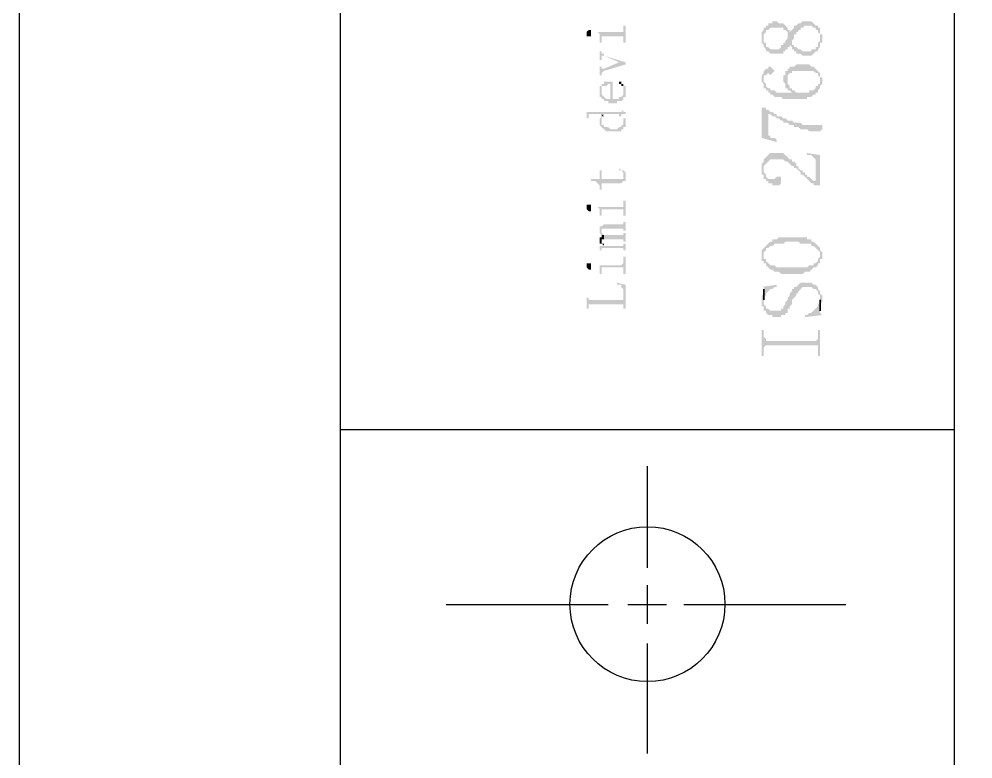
# Model space of a CAD drawing. Header units: millimetres. Extents: x 7018 to 13530, y 4187 to 5692.
# Drawn here: x 8881.97 to 8901.89, y 4710.3 to 4725.76 of the extents above; entities that cross this region are included whole.
import ezdxf

# ---------------------------------------------------------------- set-up
doc = ezdxf.new("R2010")
doc.units = ezdxf.units.MM

msp = doc.modelspace()

# ---------------------------------------------------------------- hatches: boundary and pattern name
at = {"transparency": 33554559}
for points in [[(8897.476, 4725.35), (8897.476, 4725.26), (8897.521, 4725.214), (8897.521, 4725.169), (8897.521, 4725.169), (8897.566, 4725.124), (8897.566, 4725.079), (8897.612, 4725.079), (8897.657, 4725.034), (8897.928, 4725.034), (8897.928, 4725.079), (8897.973, 4725.079), (8897.973, 4725.124), (8898.018, 4725.124), (8898.018, 4725.169), (8898.063, 4725.169), (8898.063, 4725.214), (8898.063, 4725.214), (8898.108, 4725.169), (8898.108, 4725.305), (8898.108, 4725.305), (8898.153, 4725.35), (8898.153, 4725.44), (8898.198, 4725.44), (8898.198, 4725.485), (8898.243, 4725.485), (8898.243, 4725.53), (8898.289, 4725.53), (8898.289, 4725.575), (8898.334, 4725.575), (8898.379, 4725.621), (8898.514, 4725.621), (8898.559, 4725.575), (8898.605, 4725.575), (8898.605, 4725.53), (8898.65, 4725.53), (8898.65, 4725.485), (8898.65, 4725.485), (8898.695, 4725.44), (8898.695, 4725.169), (8898.695, 4725.26), (8898.74, 4725.26), (8898.74, 4725.44), (8898.695, 4725.44), (8898.695, 4725.575), (8898.65, 4725.575), (8898.65, 4725.621), (8898.605, 4725.621), (8898.559, 4725.666), (8898.559, 4725.666), (8898.514, 4725.711), (8898.334, 4725.711), (8898.289, 4725.666), (8898.243, 4725.666), (8898.198, 4725.621), (8898.153, 4725.621), (8898.153, 4725.575), (8898.108, 4725.53), (8898.108, 4725.53), (8898.063, 4725.485), (8898.063, 4725.53), (8898.018, 4725.44), (8898.018, 4725.395), (8898.018, 4725.35), (8897.973, 4725.305), (8897.973, 4725.26), (8897.928, 4725.26), (8897.928, 4725.214), (8897.882, 4725.214), (8897.882, 4725.169), (8897.837, 4725.124), (8897.657, 4725.124), (8897.612, 4725.169), (8897.566, 4725.169), (8897.566, 4725.26), (8897.521, 4725.26), (8897.521, 4725.53), (8897.521, 4725.53), (8897.476, 4725.485), (8897.476, 4725.395)], [(8897.521, 4725.53), (8897.521, 4725.35), (8897.521, 4725.44), (8897.566, 4725.485), (8897.566, 4725.53), (8897.612, 4725.53), (8897.657, 4725.575), (8897.928, 4725.575), (8897.928, 4725.53), (8897.973, 4725.53), (8898.018, 4725.485), (8898.018, 4725.44), (8898.018, 4725.44), (8898.063, 4725.53), (8898.018, 4725.53), (8898.018, 4725.575), (8897.973, 4725.621), (8897.973, 4725.621), (8897.928, 4725.666), (8897.837, 4725.666), (8897.792, 4725.711), (8897.702, 4725.711), (8897.702, 4725.666), (8897.612, 4725.666), (8897.612, 4725.621), (8897.566, 4725.621), (8897.566, 4725.575), (8897.521, 4725.575)], [(8893.82, 4725.44), (8893.82, 4725.395), (8893.911, 4725.395), (8893.911, 4725.44), (8893.911, 4725.485), (8893.911, 4725.53), (8893.866, 4725.53), (8893.82, 4725.485), (8893.82, 4725.485)], [(8894.046, 4725.485), (8894.046, 4725.485), (8894.091, 4725.44), (8894.091, 4725.395), (8894.091, 4725.35), (8894.091, 4725.26), (8894.136, 4725.26), (8894.136, 4725.395), (8894.588, 4725.395), (8894.588, 4725.26), (8894.633, 4725.26), (8894.633, 4725.621), (8894.588, 4725.621), (8894.588, 4725.53), (8894.588, 4725.485), (8894.543, 4725.485)], [(8898.108, 4725.169), (8898.108, 4725.124), (8898.153, 4725.124), (8898.153, 4725.079), (8898.198, 4725.079), (8898.198, 4725.034), (8898.289, 4725.034), (8898.334, 4724.989), (8898.514, 4724.989), (8898.559, 4725.034), (8898.559, 4725.034), (8898.605, 4725.079), (8898.65, 4725.079), (8898.65, 4725.124), (8898.65, 4725.124), (8898.695, 4725.169), (8898.695, 4725.35), (8898.695, 4725.305), (8898.695, 4725.305), (8898.65, 4725.26), (8898.65, 4725.169), (8898.605, 4725.169), (8898.605, 4725.124), (8898.514, 4725.124), (8898.514, 4725.079), (8898.334, 4725.079), (8898.289, 4725.124), (8898.243, 4725.124), (8898.198, 4725.169), (8898.153, 4725.169), (8898.153, 4725.214), (8898.108, 4725.214), (8898.108, 4725.26)], [(8894.091, 4725.079), (8894.091, 4724.898), (8894.136, 4724.898), (8894.136, 4724.944), (8894.136, 4724.989), (8894.182, 4724.989), (8894.497, 4724.853), (8894.497, 4724.853), (8894.633, 4724.808), (8894.633, 4724.853), (8894.182, 4724.989), (8894.182, 4725.034), (8894.136, 4725.034), (8894.136, 4725.079), (8894.136, 4725.079)], [(8894.091, 4724.763), (8894.091, 4724.583), (8894.136, 4724.583), (8894.136, 4724.628), (8894.136, 4724.628), (8894.182, 4724.673), (8894.633, 4724.808), (8894.497, 4724.853), (8894.182, 4724.718), (8894.136, 4724.718), (8894.136, 4724.763), (8894.136, 4724.763)], [(8897.476, 4724.537), (8897.476, 4724.447), (8897.476, 4724.447), (8897.521, 4724.402), (8897.521, 4724.312), (8897.566, 4724.312), (8897.566, 4724.267), (8897.612, 4724.267), (8897.612, 4724.221), (8897.657, 4724.221), (8897.657, 4724.176), (8897.702, 4724.176), (8897.747, 4724.131), (8897.882, 4724.131), (8897.928, 4724.086), (8898.424, 4724.086), (8898.424, 4724.131), (8898.514, 4724.131), (8898.559, 4724.176), (8898.605, 4724.176), (8898.605, 4724.221), (8898.65, 4724.221), (8898.65, 4724.267), (8898.695, 4724.312), (8898.695, 4724.492), (8898.695, 4724.402), (8898.65, 4724.402), (8898.65, 4724.357), (8898.605, 4724.357), (8898.605, 4724.312), (8898.559, 4724.267), (8898.469, 4724.267), (8898.469, 4724.221), (8898.198, 4724.221), (8898.153, 4724.267), (8898.108, 4724.221), (8897.792, 4724.221), (8897.747, 4724.267), (8897.657, 4724.267), (8897.657, 4724.312), (8897.612, 4724.312), (8897.566, 4724.357), (8897.566, 4724.402), (8897.521, 4724.447), (8897.521, 4724.492), (8897.521, 4724.673), (8897.521, 4724.628), (8897.476, 4724.583), (8897.476, 4724.583)], [(8897.521, 4724.673), (8897.521, 4724.492), (8897.521, 4724.583), (8897.566, 4724.583), (8897.612, 4724.628), (8897.612, 4724.628), (8897.657, 4724.583), (8897.657, 4724.583), (8897.702, 4724.628), (8897.702, 4724.628), (8897.747, 4724.673), (8897.702, 4724.718), (8897.702, 4724.718), (8897.657, 4724.763), (8897.612, 4724.763), (8897.612, 4724.718), (8897.566, 4724.718)], [(8897.928, 4724.492), (8897.928, 4724.447), (8897.928, 4724.447), (8897.973, 4724.402), (8897.973, 4724.312), (8898.018, 4724.312), (8898.018, 4724.537), (8898.018, 4724.583), (8898.063, 4724.628), (8898.108, 4724.628), (8898.108, 4724.673), (8898.559, 4724.673), (8898.605, 4724.628), (8898.65, 4724.628), (8898.65, 4724.583), (8898.695, 4724.537), (8898.695, 4724.492), (8898.695, 4724.312), (8898.695, 4724.357), (8898.74, 4724.402), (8898.74, 4724.447), (8898.74, 4724.537), (8898.695, 4724.537), (8898.695, 4724.628), (8898.65, 4724.673), (8898.65, 4724.673), (8898.605, 4724.718), (8898.605, 4724.718), (8898.559, 4724.763), (8898.514, 4724.763), (8898.469, 4724.808), (8898.198, 4724.808), (8898.153, 4724.763), (8898.063, 4724.763), (8898.063, 4724.718), (8898.018, 4724.718), (8898.018, 4724.673), (8897.973, 4724.673), (8897.973, 4724.583), (8897.928, 4724.583), (8897.928, 4724.537)], [(8898.018, 4724.312), (8898.018, 4724.267), (8898.063, 4724.267), (8898.108, 4724.221), (8898.108, 4724.221), (8898.153, 4724.267), (8898.108, 4724.267), (8898.108, 4724.312), (8898.063, 4724.312), (8898.063, 4724.357), (8898.063, 4724.357), (8898.018, 4724.402), (8898.018, 4724.492)], [(8894.091, 4724.357), (8894.136, 4724.267), (8894.136, 4724.312), (8894.136, 4724.357), (8894.227, 4724.357), (8894.272, 4724.402), (8894.317, 4724.402), (8894.317, 4723.996), (8894.452, 4723.996), (8894.452, 4724.041), (8894.543, 4724.041), (8894.588, 4724.086), (8894.588, 4724.131), (8894.633, 4724.131), (8894.633, 4724.176), (8894.633, 4724.221), (8894.633, 4724.267), (8894.633, 4724.312), (8894.633, 4724.357), (8894.588, 4724.357), (8894.588, 4724.267), (8894.588, 4724.221), (8894.588, 4724.176), (8894.588, 4724.176), (8894.543, 4724.131), (8894.497, 4724.131), (8894.497, 4724.086), (8894.362, 4724.086), (8894.362, 4724.447), (8894.182, 4724.447), (8894.182, 4724.402), (8894.136, 4724.402), (8894.136, 4724.357), (8894.136, 4724.357)], [(8894.091, 4724.221), (8894.091, 4724.176), (8894.091, 4724.131), (8894.136, 4724.131), (8894.136, 4724.086), (8894.182, 4724.086), (8894.182, 4724.041), (8894.272, 4724.041), (8894.272, 4723.996), (8894.317, 4723.996), (8894.317, 4724.086), (8894.227, 4724.086), (8894.182, 4724.131), (8894.182, 4724.131), (8894.136, 4724.176), (8894.136, 4724.267), (8894.091, 4724.357), (8894.091, 4724.312), (8894.091, 4724.267)], [(8894.497, 4724.447), (8894.497, 4724.402), (8894.543, 4724.402), (8894.543, 4724.357), (8894.588, 4724.357), (8894.588, 4724.312), (8894.588, 4724.267), (8894.588, 4724.402), (8894.543, 4724.402), (8894.543, 4724.447)], [(8893.775, 4723.815), (8893.82, 4723.815), (8893.82, 4723.77), (8893.82, 4723.68), (8893.866, 4723.68), (8893.866, 4723.725), (8893.866, 4723.77), (8894.136, 4723.77), (8894.182, 4723.725), (8894.182, 4723.77), (8894.497, 4723.77), (8894.497, 4723.725), (8894.543, 4723.725), (8894.543, 4723.77), (8894.633, 4723.77), (8894.633, 4723.815), (8894.588, 4723.815), (8894.588, 4723.86), (8894.588, 4723.906), (8894.588, 4723.86), (8894.588, 4723.86), (8894.543, 4723.815), (8894.543, 4723.815)], [(8897.476, 4723.906), (8897.476, 4723.274), (8897.792, 4723.183), (8897.792, 4723.229), (8897.792, 4723.229), (8897.747, 4723.274), (8897.657, 4723.274), (8897.657, 4723.319), (8897.612, 4723.319), (8897.612, 4723.77), (8897.566, 4723.86), (8897.566, 4723.906)], [(8897.566, 4723.86), (8897.612, 4723.77), (8897.657, 4723.77), (8897.702, 4723.725), (8897.747, 4723.725), (8897.792, 4723.68), (8897.837, 4723.68), (8897.882, 4723.635), (8897.928, 4723.635), (8897.928, 4723.59), (8898.018, 4723.59), (8898.063, 4723.545), (8898.153, 4723.545), (8898.153, 4723.499), (8898.243, 4723.499), (8898.289, 4723.454), (8898.424, 4723.454), (8898.469, 4723.409), (8898.695, 4723.409), (8898.74, 4723.454), (8898.74, 4723.545), (8898.334, 4723.545), (8898.289, 4723.59), (8898.153, 4723.59), (8898.108, 4723.635), (8898.018, 4723.635), (8897.973, 4723.68), (8897.928, 4723.68), (8897.882, 4723.725), (8897.792, 4723.725), (8897.792, 4723.77), (8897.747, 4723.77), (8897.702, 4723.815), (8897.657, 4723.815), (8897.612, 4723.86)], [(8894.091, 4723.635), (8894.091, 4723.59), (8894.091, 4723.545), (8894.091, 4723.545), (8894.136, 4723.499), (8894.136, 4723.499), (8894.182, 4723.454), (8894.182, 4723.454), (8894.227, 4723.409), (8894.543, 4723.409), (8894.543, 4723.454), (8894.588, 4723.454), (8894.588, 4723.635), (8894.588, 4723.59), (8894.588, 4723.545), (8894.543, 4723.545), (8894.543, 4723.499), (8894.497, 4723.499), (8894.452, 4723.454), (8894.317, 4723.454), (8894.272, 4723.499), (8894.182, 4723.499), (8894.182, 4723.545), (8894.136, 4723.545), (8894.136, 4723.59), (8894.136, 4723.725), (8894.091, 4723.68)], [(8894.136, 4723.725), (8894.136, 4723.635), (8894.136, 4723.68), (8894.136, 4723.725), (8894.182, 4723.725), (8894.136, 4723.77)], [(8894.543, 4723.725), (8894.588, 4723.725), (8894.588, 4723.68), (8894.588, 4723.635), (8894.588, 4723.499), (8894.633, 4723.499), (8894.633, 4723.545), (8894.633, 4723.59), (8894.633, 4723.635), (8894.633, 4723.68), (8894.588, 4723.68), (8894.588, 4723.725), (8894.543, 4723.725), (8894.543, 4723.77)], [(8897.476, 4722.642), (8897.476, 4722.506), (8897.521, 4722.506), (8897.521, 4722.461), (8897.521, 4722.642), (8897.521, 4722.687), (8897.566, 4722.732), (8897.566, 4722.732), (8897.612, 4722.777), (8897.612, 4722.777), (8897.657, 4722.822), (8897.928, 4722.822), (8897.973, 4722.777), (8898.018, 4722.777), (8898.063, 4722.732), (8898.063, 4722.732), (8898.108, 4722.687), (8898.153, 4722.687), (8898.153, 4722.642), (8898.198, 4722.642), (8898.243, 4722.597), (8898.243, 4722.597), (8898.289, 4722.552), (8898.289, 4722.506), (8898.334, 4722.506), (8898.379, 4722.461), (8898.379, 4722.461), (8898.424, 4722.416), (8898.424, 4722.416), (8898.469, 4722.371), (8898.469, 4722.371), (8898.514, 4722.326), (8898.559, 4722.326), (8898.559, 4722.281), (8898.605, 4722.281), (8898.605, 4722.371), (8898.559, 4722.371), (8898.514, 4722.416), (8898.469, 4722.461), (8898.424, 4722.461), (8898.424, 4722.506), (8898.379, 4722.506), (8898.379, 4722.552), (8898.334, 4722.552), (8898.334, 4722.597), (8898.289, 4722.597), (8898.243, 4722.642), (8898.243, 4722.687), (8898.198, 4722.687), (8898.198, 4722.732), (8898.153, 4722.777), (8898.108, 4722.777), (8898.108, 4722.822), (8898.063, 4722.822), (8898.018, 4722.868), (8898.018, 4722.868), (8897.973, 4722.913), (8897.973, 4722.913), (8897.928, 4722.958), (8897.657, 4722.958), (8897.612, 4722.913), (8897.612, 4722.913), (8897.566, 4722.868), (8897.566, 4722.868), (8897.521, 4722.822), (8897.521, 4722.777), (8897.476, 4722.732), (8897.476, 4722.687), (8897.476, 4722.687)], [(8898.424, 4722.958), (8898.424, 4722.913), (8898.514, 4722.913), (8898.559, 4722.868), (8898.559, 4722.868), (8898.605, 4722.822), (8898.605, 4722.281), (8898.695, 4722.281), (8898.695, 4722.913)], [(8893.911, 4722.416), (8893.911, 4722.371), (8894.001, 4722.371), (8894.046, 4722.326), (8894.046, 4722.326), (8894.091, 4722.281), (8894.091, 4722.236), (8894.091, 4722.191), (8894.136, 4722.191), (8894.136, 4722.326), (8894.543, 4722.326), (8894.588, 4722.371), (8894.633, 4722.371), (8894.588, 4722.506), (8894.588, 4722.461), (8894.588, 4722.416), (8894.136, 4722.416), (8894.136, 4722.597), (8894.091, 4722.597), (8894.091, 4722.416)], [(8894.497, 4722.597), (8894.543, 4722.597), (8894.588, 4722.552), (8894.588, 4722.506), (8894.588, 4722.506), (8894.633, 4722.371), (8894.633, 4722.416), (8894.633, 4722.461), (8894.633, 4722.506), (8894.633, 4722.552), (8894.633, 4722.552), (8894.588, 4722.597), (8894.543, 4722.597), (8894.497, 4722.642), (8894.497, 4722.642)], [(8897.521, 4722.461), (8897.521, 4722.416), (8897.566, 4722.416), (8897.566, 4722.371), (8897.612, 4722.371), (8897.612, 4722.326), (8897.702, 4722.326), (8897.702, 4722.281), (8897.837, 4722.281), (8897.882, 4722.326), (8897.882, 4722.416), (8897.882, 4722.461), (8897.792, 4722.461), (8897.747, 4722.416), (8897.612, 4722.416), (8897.566, 4722.461), (8897.566, 4722.506), (8897.521, 4722.552), (8897.521, 4722.597)], [(8893.82, 4721.829), (8893.82, 4721.784), (8893.82, 4721.784), (8893.866, 4721.739), (8893.911, 4721.739), (8893.911, 4721.784), (8893.911, 4721.829), (8893.911, 4721.875), (8893.82, 4721.875)], [(8894.046, 4721.829), (8894.046, 4721.829), (8894.091, 4721.784), (8894.091, 4721.739), (8894.091, 4721.694), (8894.091, 4721.649), (8894.136, 4721.649), (8894.136, 4721.739), (8894.136, 4721.784), (8894.588, 4721.784), (8894.588, 4721.739), (8894.588, 4721.649), (8894.633, 4721.649), (8894.633, 4721.965), (8894.588, 4721.965), (8894.588, 4721.875), (8894.588, 4721.829), (8894.543, 4721.829)], [(8894.136, 4721.423), (8894.136, 4721.333), (8894.136, 4721.378), (8894.588, 4721.378), (8894.588, 4721.333), (8894.633, 4721.333), (8894.633, 4721.514), (8894.588, 4721.514), (8894.588, 4721.468), (8894.182, 4721.468)], [(8894.091, 4721.333), (8894.091, 4721.288), (8894.091, 4721.288), (8894.136, 4721.243), (8894.182, 4721.243), (8894.182, 4721.152), (8894.588, 4721.152), (8894.588, 4721.107), (8894.633, 4721.107), (8894.633, 4721.288), (8894.588, 4721.288), (8894.588, 4721.243), (8894.182, 4721.243), (8894.136, 4721.288), (8894.136, 4721.333), (8894.136, 4721.423), (8894.091, 4721.423), (8894.091, 4721.378)], [(8894.091, 4721.152), (8894.091, 4721.107), (8894.091, 4721.062), (8894.136, 4721.062), (8894.136, 4721.152), (8894.182, 4721.152), (8894.182, 4721.243), (8894.136, 4721.243), (8894.136, 4721.198), (8894.091, 4721.198)], [(8894.136, 4721.062), (8894.136, 4721.062), (8894.182, 4721.017), (8894.182, 4721.062), (8894.136, 4721.062), (8894.136, 4721.107), (8894.136, 4721.107)], [(8897.521, 4720.972), (8897.521, 4720.837), (8897.521, 4720.882), (8897.521, 4720.882), (8897.566, 4720.927), (8897.566, 4720.972), (8897.612, 4720.972), (8897.657, 4721.017), (8897.702, 4721.017), (8897.747, 4721.062), (8897.928, 4721.062), (8897.973, 4721.107), (8898.243, 4721.107), (8898.289, 4721.062), (8898.514, 4721.062), (8898.514, 4721.017), (8898.559, 4721.017), (8898.605, 4720.972), (8898.605, 4720.972), (8898.65, 4720.927), (8898.65, 4720.927), (8898.695, 4720.882), (8898.695, 4720.837), (8898.695, 4720.972), (8898.65, 4721.017), (8898.65, 4721.017), (8898.605, 4721.062), (8898.605, 4721.062), (8898.559, 4721.107), (8898.514, 4721.107), (8898.514, 4721.152), (8898.424, 4721.152), (8898.424, 4721.198), (8897.837, 4721.198), (8897.792, 4721.152), (8897.702, 4721.152), (8897.702, 4721.107), (8897.657, 4721.107), (8897.612, 4721.062), (8897.612, 4721.062), (8897.566, 4721.017), (8897.566, 4721.017)], [(8894.091, 4721.017), (8894.091, 4720.972), (8894.091, 4720.927), (8894.136, 4720.927), (8894.136, 4720.972), (8894.588, 4720.972), (8894.588, 4720.927), (8894.633, 4720.927), (8894.633, 4721.062), (8894.588, 4721.062), (8894.588, 4721.017), (8894.182, 4721.017), (8894.182, 4721.062), (8894.182, 4721.017)], [(8897.476, 4720.837), (8897.476, 4720.701), (8897.521, 4720.701), (8897.521, 4720.656), (8897.566, 4720.656), (8897.566, 4720.611), (8897.612, 4720.566), (8897.612, 4720.566), (8897.657, 4720.521), (8897.702, 4720.521), (8897.747, 4720.476), (8897.837, 4720.476), (8897.882, 4720.43), (8898.334, 4720.43), (8898.379, 4720.476), (8898.469, 4720.476), (8898.514, 4720.521), (8898.514, 4720.521), (8898.559, 4720.566), (8898.605, 4720.566), (8898.65, 4720.611), (8898.65, 4720.656), (8898.695, 4720.656), (8898.695, 4720.746), (8898.74, 4720.746), (8898.74, 4720.837), (8898.74, 4720.882), (8898.695, 4720.927), (8898.695, 4720.972), (8898.695, 4720.837), (8898.695, 4720.791), (8898.65, 4720.746), (8898.65, 4720.701), (8898.605, 4720.656), (8898.559, 4720.656), (8898.559, 4720.611), (8898.469, 4720.611), (8898.424, 4720.566), (8897.792, 4720.566), (8897.747, 4720.611), (8897.657, 4720.611), (8897.612, 4720.656), (8897.612, 4720.656), (8897.566, 4720.701), (8897.566, 4720.746), (8897.521, 4720.746), (8897.521, 4720.972), (8897.521, 4720.972), (8897.476, 4720.927)], [(8894.046, 4720.611), (8894.091, 4720.611), (8894.091, 4720.566), (8894.091, 4720.521), (8894.091, 4720.476), (8894.091, 4720.43), (8894.136, 4720.43), (8894.136, 4720.521), (8894.136, 4720.566), (8894.588, 4720.566), (8894.588, 4720.43), (8894.633, 4720.43), (8894.633, 4720.791), (8894.588, 4720.791), (8894.588, 4720.656), (8894.588, 4720.656), (8894.543, 4720.611)], [(8893.82, 4720.611), (8893.82, 4720.566), (8893.82, 4720.566), (8893.866, 4720.521), (8893.911, 4720.521), (8893.911, 4720.566), (8893.911, 4720.611), (8893.911, 4720.656), (8893.82, 4720.656)], [(8894.452, 4720.25), (8894.452, 4720.205), (8894.543, 4720.205), (8894.543, 4720.16), (8894.543, 4720.16), (8894.588, 4720.114), (8894.588, 4719.708), (8894.633, 4719.708), (8894.633, 4720.205)], [(8897.476, 4719.889), (8897.476, 4719.753), (8897.521, 4719.753), (8897.521, 4719.663), (8897.566, 4719.663), (8897.566, 4719.618), (8897.566, 4719.618), (8897.612, 4719.573), (8897.702, 4719.573), (8897.702, 4719.528), (8897.882, 4719.528), (8897.882, 4719.573), (8897.973, 4719.573), (8897.973, 4719.618), (8898.018, 4719.618), (8898.018, 4719.708), (8898.063, 4719.708), (8898.063, 4719.753), (8898.108, 4719.799), (8898.108, 4719.889), (8898.153, 4719.934), (8898.153, 4719.934), (8898.198, 4719.979), (8898.198, 4720.024), (8898.243, 4720.024), (8898.243, 4720.069), (8898.243, 4720.069), (8898.289, 4720.114), (8898.289, 4720.114), (8898.334, 4720.16), (8898.514, 4720.16), (8898.559, 4720.114), (8898.605, 4720.114), (8898.65, 4720.069), (8898.65, 4720.024), (8898.695, 4719.979), (8898.695, 4719.753), (8898.695, 4719.799), (8898.74, 4719.844), (8898.74, 4719.889), (8898.74, 4719.979), (8898.695, 4720.024), (8898.695, 4720.069), (8898.695, 4720.069), (8898.65, 4720.114), (8898.65, 4720.16), (8898.65, 4720.16), (8898.605, 4720.205), (8898.559, 4720.205), (8898.514, 4720.25), (8898.289, 4720.25), (8898.243, 4720.205), (8898.243, 4720.205), (8898.198, 4720.16), (8898.153, 4720.16), (8898.153, 4720.114), (8898.108, 4720.114), (8898.108, 4720.069), (8898.063, 4720.024), (8898.063, 4719.979), (8898.018, 4719.934), (8898.018, 4719.889), (8897.973, 4719.844), (8897.973, 4719.799), (8897.928, 4719.753), (8897.928, 4719.708), (8897.882, 4719.708), (8897.882, 4719.663), (8897.657, 4719.663), (8897.612, 4719.708), (8897.566, 4719.708), (8897.566, 4719.753), (8897.566, 4719.753), (8897.521, 4719.799), (8897.521, 4720.069), (8897.521, 4720.024), (8897.476, 4719.979), (8897.476, 4719.934), (8897.476, 4719.934)], [(8897.476, 4720.16), (8897.521, 4720.16), (8897.521, 4719.934), (8897.566, 4719.979), (8897.566, 4720.024), (8897.566, 4720.024), (8897.612, 4720.069), (8897.612, 4720.069), (8897.657, 4720.114), (8897.702, 4720.114), (8897.747, 4720.16), (8897.792, 4720.16), (8897.792, 4720.205)], [(8893.82, 4719.934), (8893.82, 4719.708), (8893.866, 4719.708), (8893.866, 4719.753), (8893.866, 4719.799), (8894.588, 4719.799), (8894.588, 4719.753), (8894.588, 4719.934), (8894.588, 4719.889), (8893.866, 4719.889), (8893.866, 4719.934), (8893.866, 4719.934)], [(8898.379, 4719.573), (8898.379, 4719.528), (8898.74, 4719.573), (8898.695, 4719.618), (8898.695, 4719.663), (8898.695, 4719.844), (8898.65, 4719.799), (8898.65, 4719.753), (8898.65, 4719.753), (8898.605, 4719.708), (8898.605, 4719.708), (8898.559, 4719.663), (8898.559, 4719.663), (8898.514, 4719.618), (8898.469, 4719.618), (8898.424, 4719.573)], [(8897.476, 4719.257), (8897.476, 4718.715), (8897.521, 4718.715), (8897.521, 4718.896), (8897.566, 4718.941), (8898.65, 4718.941), (8898.65, 4718.715), (8898.695, 4718.715), (8898.695, 4719.257), (8898.65, 4719.257), (8898.65, 4719.122), (8898.65, 4719.076), (8898.65, 4719.076), (8898.605, 4719.031), (8897.566, 4719.031), (8897.566, 4719.076), (8897.566, 4719.076), (8897.521, 4719.122), (8897.521, 4719.257)]]:
    msp.add_hatch(color=256, dxfattribs=at).paths.add_polyline_path(points)

# ---------------------------------------------------------------- linework, layer by layer
msp.add_line((8888.675, 4815.918), (8888.675, 4529.177))
for points in [[(9301.969, 4524.918), (9301.969, 4821.918), (8881.969, 4821.918), (8881.969, 4524.918)], [(8897.521, 4720.069), (8897.521, 4719.889), (8897.521, 4719.934), (8897.521, 4720.114), (8897.521, 4720.114)], [(8898.695, 4719.844), (8898.695, 4719.663), (8898.695, 4719.889), (8898.695, 4719.889)]]:
    msp.add_lwpolyline(points, close=True)
for points in [[(8901.493, 4815.918), (8901.493, 4529.177)], [(8888.675, 4717.181), (8901.493, 4717.181)], [(8895.084, 4716.414), (8895.084, 4714.292)], [(8895.084, 4713.931), (8895.084, 4713.119)], [(8890.887, 4713.525), (8894.272, 4713.525)], [(8894.678, 4713.525), (8895.49, 4713.525)], [(8895.851, 4713.525), (8899.236, 4713.525)], [(8895.084, 4712.713), (8895.084, 4710.411)]]:
    msp.add_lwpolyline(points)
msp.add_circle((8895.091, 4713.532), 1.618)

doc.saveas('drawing.dxf')
